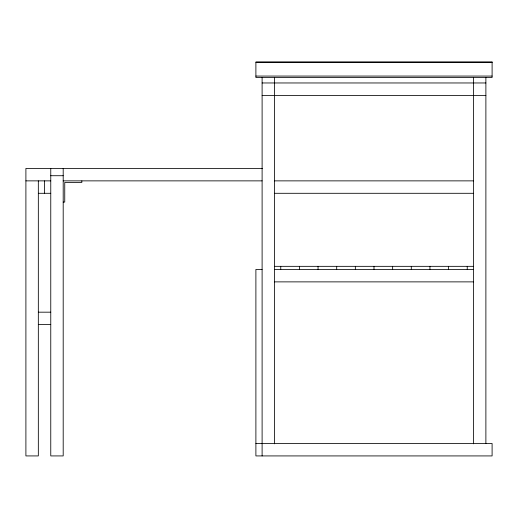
<?xml version="1.0" encoding="UTF-8"?>
<svg xmlns="http://www.w3.org/2000/svg" width="518" height="518" viewBox="0 0 518 518"><rect width="100%" height="100%" fill="white"/><g stroke="black" fill="none" stroke-linecap="round" stroke-linejoin="round"><path stroke-width="0.78" d="M255.892 62.192L492.1 62.192M255.892 76.068L492.1 76.068M262.108 82.964L485.884 82.964M262.108 95.396L485.884 95.396M262.432 168.434L25.9 168.434L25.9 455.924L38.332 455.924L38.332 180.866M50.764 175.719L63.196 175.719M25.9 180.866L50.764 180.866M63.196 180.866L262.108 180.866M274.54 180.866L473.452 180.866M38.332 193.298L50.764 193.298M274.54 193.298L473.452 193.298M63.196 202.078L64.75 202.078L64.75 182.42L81.844 182.42L81.844 180.866M274.54 266.336L473.452 266.336M262.108 269.444L255.892 269.444L255.892 455.924L492.1 455.924L492.1 443.492L255.892 443.492M274.54 269.444L473.452 269.444M274.54 281.876L473.452 281.876M38.332 312.179L50.764 312.179M38.332 324.611L50.764 324.611M485.884 77.525L485.884 443.492M473.452 77.525L473.452 443.835M467.236 266.336L467.236 269.444M448.588 266.336L448.588 269.444M429.94 266.336L429.94 269.444M411.292 266.336L411.292 269.444M392.644 266.336L392.644 269.444M373.996 266.336L373.996 269.444M355.348 266.336L355.348 269.444M336.7 266.336L336.7 269.444M318.052 266.336L318.052 269.444M299.404 266.336L299.404 269.444M280.756 266.336L280.756 269.444M274.54 77.525L274.54 443.835M262.108 77.525L262.108 455.924M63.196 168.434L63.196 455.924L50.764 455.924L50.764 168.434M44.548 180.866L44.548 193.298M492.1 62.076L255.892 62.076L255.892 77.519L492.1 77.519L492.1 62.076"/></g></svg>
